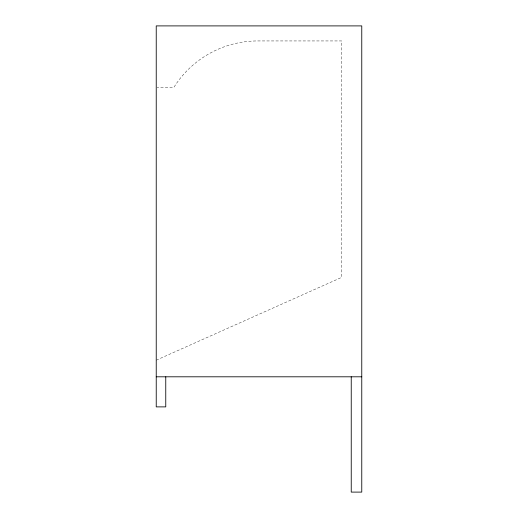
<?xml version="1.0" encoding="UTF-8"?>
<svg xmlns="http://www.w3.org/2000/svg" width="518" height="518" viewBox="0 0 518 518"><rect width="100%" height="100%" fill="white"/><g stroke="black" fill="none" stroke-linecap="round" stroke-linejoin="round"><path stroke-width="0.39" stroke-dasharray="2.59 1.94" d="M156.235 360.198L341.712 277.357L341.712 40.941L257.776 40.941A98.99 98.99 0 0 0 173.834 87.458L157.038 87.458"/><path stroke-width="0.78" d="M156.235 376.806L361.765 376.806M351.236 376.806L351.236 492.1L361.765 492.1L361.765 25.9L156.235 25.9L156.235 406.883L165.76 406.883L165.76 376.806"/></g></svg>
